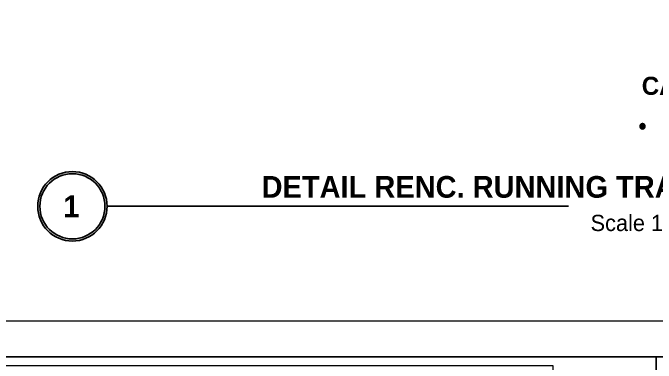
# Model space of a CAD drawing. Header units: centimetres. Extents: x -292707 to 138715, y -53922 to 66277.
# Drawn here: x 38876 to 44215, y -7269 to -4365 of the extents above; entities that cross this region are included whole.
import ezdxf

# ---------------------------------------------------------------- set-up
doc = ezdxf.new("R2010")
doc.units = ezdxf.units.CM
doc.layers.add('A-ANNOTATION', color=144, linetype='Continuous')
doc.layers.add('A-TEXT', color=254, linetype='Continuous')
doc.layers.add('A-FILL-1', color=250, linetype='Continuous', lineweight=0, true_color=0x333333)
doc.styles.add('Scale 1000', font='GOTHICB.TTF', dxfattribs={"height": 150})
doc.styles.add('Scale 80', font='GOTHICB.TTF', dxfattribs={"height": 20})

# ---------------------------------------------------------------- blocks, each defined once
blk = doc.blocks.new('jhgkjhkjhkjh')
at = {"layer": 'A-FILL-1', "ltscale": 0.25}
blk.add_lwpolyline([(-1286.611, 931.53), (-933.611, 931.53), (-933.611, 1218.53), (-1286.611, 1218.53)], close=True, dxfattribs=at)
at = {"layer": 'Defpoints'}
blk.add_lwpolyline([(-1296.611, 926.53), (-876.611, 926.53), (-876.611, 1223.53), (-1296.611, 1223.53)], close=True, dxfattribs=at)
blk = doc.blocks.new('*U439')
at = {"layer": 'A-ANNOTATION'}
h = blk.add_hatch(color=256, dxfattribs=at)
h.dxf.hatch_style = 1
h.paths.add_polyline_path([(62379.58, 26197.92, 1), (62443.58, 26197.92, 1)])
h.paths.add_polyline_path([(62441.58, 26197.92, -1), (62381.58, 26197.92, -1)], flags=16)
blk.add_lwpolyline([(62443.58, 26197.92), (62869.04, 26197.92)], dxfattribs=at)
for radius in [32, 30]:
    blk.add_circle((62411.58, 26197.92), radius, dxfattribs=at)

msp = doc.modelspace()

# ---------------------------------------------------------------- block references
at = {"layer": 'A-TEXT'}
for name, p, xscale, yscale, zscale in [('jhgkjhkjhkjh', (115711.9, -62809), 60, 60, 60), ('*U439', (-522333.9, -241750.2), 9, 9, 9), ('jhgkjhkjhkjh', (57364.4, -25570.2), 15, 15, 15)]:
    msp.add_blockref(name, p, dxfattribs=dict(at, xscale=xscale, yscale=yscale, zscale=zscale))

# ---------------------------------------------------------------- texts
at = {"layer": 'A-TEXT', "ltscale": 0.25}
for s, width, gutter_width, heights, insert, char_height, attachment_point, style in [('CATATAN:', 2330.933, 750, [0], (44095.7, -4894.6), 150, 1, 'Scale 1000'), ('\\pi-450,l450,t450;{\\fSymbol|b0|i0|c2|p18;·^I\\fCentury Gothic|b0|i0|c0|p34;Ada} dua {\\fCentury Gothic|b0|i0|c0|p34;sumur resapan dengan} lebar radius 80cm {\\fCentury Gothic|b0|i0|c0|p34;dengan ke}dalaman ± 3.0m', 4814.09, 750, [453.8], (44067.2, -5227.7), 150, 1, 'Scale 1000'), ('DETAIL RENC. RUNNING TRACK', 4881.177, 675, [0], (44724.9, -5808.7), 180, 6, 'Scale 80'), ('1', 558, 675, [0], (39361.3, -5968.9), 180, 5, 'Scale 80'), ('{\\fCentury Gothic|b0|i0|c0|p34;Scale 1:1000}', 4881.177, 675, [0], (44724.9, -6107.6), 135, 6, 'Scale 80')]:
    msp.add_mtext_dynamic_manual_height_columns(s, width=width, gutter_width=gutter_width, heights=heights, dxfattribs=dict(at, insert=insert, char_height=char_height, attachment_point=attachment_point, style=style))

doc.saveas('drawing.dxf')
